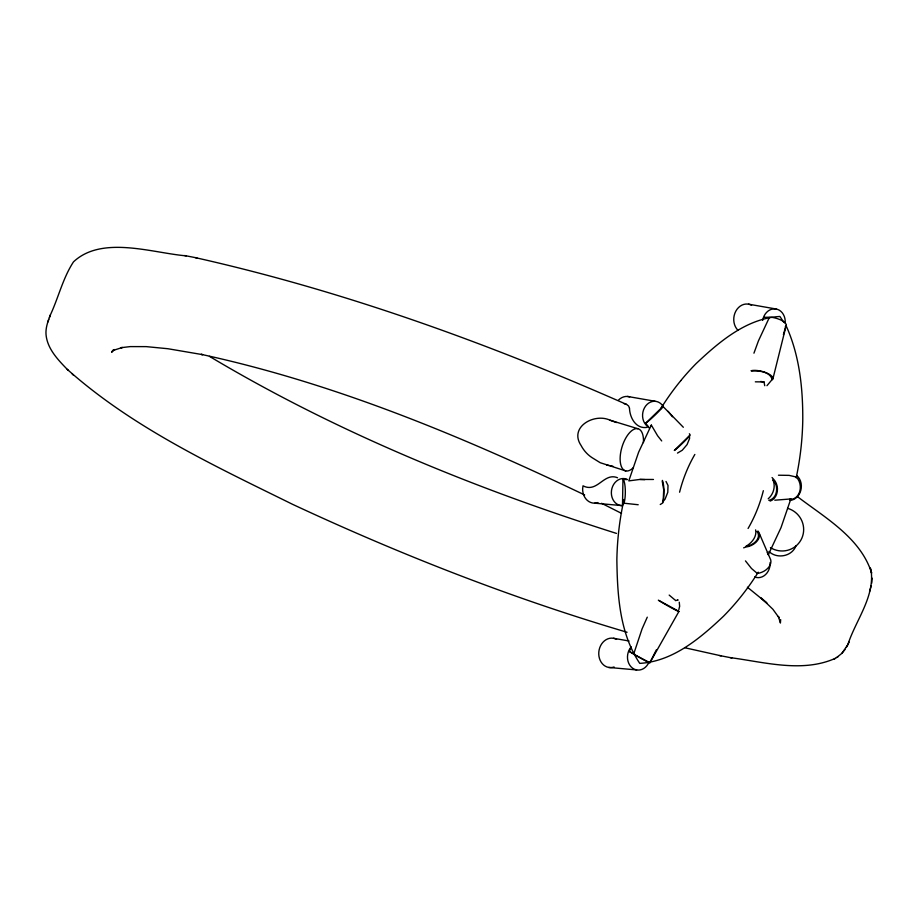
<?xml version="1.0" encoding="UTF-8"?>
<svg xmlns="http://www.w3.org/2000/svg" width="918" height="918" viewBox="0 0 918 918"><rect width="100%" height="100%" fill="white"/><g stroke="black" fill="none" stroke-linecap="round" stroke-linejoin="round"><path stroke-width="1.38" d="M594.738 503.167L622.484 505.646A13.598 11.337 -82.5 0 1 611.48 490.671A13.598 11.337 -82.5 0 1 625.904 478.898L627.361 479.575L622.955 479.414L622.507 504.762L623.54 504.441M638.205 504.739L623.93 503.202L623.988 499.53A250.362 208.776 -82.5 0 0 619.73 523.122A253.62 211.496 -82.5 0 0 616.862 559.9C617.366 595.094 619.593 633.294 639.743 663.37C672.905 661.511 700.273 638.159 723.43 616.311A253.62 211.496 -82.5 0 0 746.059 589.987A250.362 208.776 -82.5 0 0 758.257 572.189M764.751 385.721L764.005 381.934L760.666 381.475M847.865 644.562C855.565 620.752 874.372 597.526 871.228 571.501M871.939 580.199L872.1 578.133M871.721 583.205L871.882 581.14M683.336 427.272L663.025 406.49A12.714 0.964 -43.6 0 1 655.222 414.936A12.714 0.964 -43.6 0 1 645.652 423.221L648.613 426.962L647.224 426.136A13.598 11.337 -82.5 0 1 645.71 405.928A13.598 11.337 -82.5 0 1 662.807 405.836M663.266 499.208L663.703 489.742L662.234 481.227M780.667 619.65L780.403 623.035L778.384 616.448L779.003 617.722L772.876 609.254L761.274 598.066L766.874 603.046L747.401 587.21M663.117 500L662.578 502.169L665.08 499.128L667.788 492.3L668.017 485.484L666.009 481.468M678.804 609.724L679.653 606.282L679.263 602.185M772.945 378.709L786.21 325.339A12.714 4.601 14 0 0 770.764 317.169L764.304 317.341M783.41 334.68L785.831 326.097M653.467 479.471L639.938 479.437L628.796 480.883L638.618 452.218L651.332 425.091L657.598 435.752L661.706 440.938M774.803 500.207L790.846 498.944L781.023 527.609L768.309 554.736L767.827 553.784M186.228 255.847C152.434 253.024 101.967 235.088 73.497 261.859C62.883 278.051 58.511 297.489 50.375 314.92C48.034 321.105 45.521 327.588 46.015 334.324C47.139 348.53 57.788 359.592 67.198 369.3C132.961 427.926 214.123 465.621 292.463 504.269C400.764 554.759 512.405 598.444 627.074 632.25M869.553 591.582L871.228 585.684M651.057 425.952L651.332 425.091M47.793 322.08L48.746 319.475M49.423 317.525L50.375 314.92M753.942 353.178L758.463 340.819L769.364 317.467M678.895 611.503L649.864 662.796A12.714 0.574 29.5 0 1 634.418 654.614L629.312 651.459L631.309 646.96L630.287 648.074A13.598 11.337 -82.5 0 0 632.536 668.143A13.598 11.337 -82.5 0 0 649.072 661.924M647.27 617.171L642.072 628.899L633.649 654.155L649.818 662.716L656.359 649.864M623.93 503.202L624.068 502.915A12.714 2.605 -89.9 0 0 625.261 489.099A12.714 2.605 -89.9 0 0 622.955 479.414M836.872 657.403L841.875 653.352L847.601 645.044M846.339 647.454L849.127 642.141M796.055 545.659C792.062 556.549 777.053 559.269 768.917 551.489M771.51 380.27L766.966 385.675M771.602 379.168L771.9 378.686C769.204 371.457 758.566 370.528 751.704 371.067M112.845 350.366L111.64 352.282L113.602 349.999L112.444 351.066L114.784 349.529L113.568 350.297L122.369 347.474L120.981 347.704L130.23 346.602L146.226 346.625L167.879 348.725L202.626 354.646L201.191 354.359C334.737 383.231 461.731 436.302 584.651 494.951M785.36 326.601L786.21 325.339M843.665 651.16L844.985 649.565M841.875 653.352L843.183 651.757M645.652 423.221L663.232 406.192M663.037 406.399L660.639 408.831A250.362 208.776 -82.5 0 1 680.777 380.649M768.194 498.795C773.461 494.297 775.905 486.161 772.853 479.747C778.934 485.415 777.741 498.382 768.836 500.367M674.386 450.371L689.475 435.614L689.556 438.552L687.054 444.622L682.246 450.256L677.484 453.09M730.223 657.621C764.361 662.096 802.412 673.124 835.403 658.309M834.049 659.181L838.249 656.531M660.249 504.51L662.693 502.984A12.714 2.605 -89.9 0 0 663.955 491.141A12.714 2.605 -89.9 0 0 662.371 480.401M790.846 498.944L789.801 499.392A12.714 10.339 85 0 0 799.762 491.451A12.714 10.339 85 0 0 796.239 477.016L789.136 475.375L778.464 475.214M743.66 547.839L745.898 547.025A12.714 8.71 -23.3 0 0 757.465 540.645A12.714 8.71 -23.3 0 0 758.004 531.04M675.682 600.556L678.161 600.039L677.587 599.752M647.179 427.34C636.094 429.349 629.748 417.759 629.496 408.2M763.983 381.911L755.33 381.831M639.938 479.437L644.838 479.621M608.726 667.443L636.644 669.933M748.526 304.168L776.054 308.987M627.545 396.45L655.177 401.281M613.534 638.274L629.037 640.994M610.596 465.782L612.88 466.195M637.849 428.717L610.103 420.226C594.267 412.721 568.712 427.077 581.094 445.517A32.394 31.109 78.1 0 0 591.8 457.497L600.234 462.718L625.766 470.911M606.614 465.047L609.46 465.575M195.304 257.625C343.688 290.937 487.527 343.08 626.512 404.402L628.6 405.986L629.461 408.085M685.023 647.798L721.135 655.842M184.575 255.525L196.9 257.924M719.54 655.532L731.875 657.931M624.033 403.622L626.512 404.402M616.46 533.404C475.306 488.674 336.803 432.435 209.453 356.356M610.103 420.226L616.471 422.544M617.539 477.75C603.734 472.093 597.538 493.356 583.01 485.817L582.632 488.812A14.78 12.324 -82.5 0 0 597.951 502.559M648.659 427.581L649.428 427.949M601.577 503.293L621.532 513.369M629.312 651.459L635.279 654.626M658.998 600.521L677.977 610.872M669.176 595.082L675.648 600.544M797.501 496.672C825.133 517.798 860.648 537.856 871.63 573.096L870.321 568.024L870.723 569.619M67.198 369.3L68.425 370.459M72.258 374.062L73.474 375.198M772.061 477.532L773.381 479.012A12.714 10.339 85 0 1 777.305 491.543A12.714 10.339 85 0 1 770.099 501.113M668.12 411.321L672.446 416.772M745.462 560.887L751.509 568.506L757.293 573.429A12.714 8.71 -23.3 0 0 770.707 559.831L759.312 533.427M689.372 433.755L690.175 434.96A12.714 0.964 -43.6 0 1 683.784 442.04A12.714 0.964 -43.6 0 1 674.455 450.486M783.788 322.298L779.898 316.469C746.724 318.316 719.356 341.68 696.2 363.517A253.62 211.496 -82.5 0 0 680.812 380.58M757.052 531.419C762.112 538.384 752.645 545.889 745.967 546.302C751.578 543.1 757.075 536.8 755.629 529.893M767.276 552.533L768.309 554.736M786.129 325.798C799.463 355.174 802.94 387.981 802.768 419.928A253.62 211.496 -82.5 0 1 801.357 444.484A250.362 208.776 -82.5 0 1 796.193 477.773M763.34 490.694A126.259 105.283 -82.5 0 1 748.078 528.47M679.584 492.209A126.259 105.283 -82.5 0 1 694.846 454.444M737.969 330.285A14.78 12.324 -82.5 0 1 735.823 311.156A14.78 12.324 -82.5 0 1 751.578 305.224M762.686 320.393A13.598 11.337 -82.5 0 1 775.572 308.907A13.598 11.337 -82.5 0 1 785.165 323.228M751.039 370.723A12.714 4.601 14 0 1 766.886 373.052A12.714 4.601 14 0 1 772.095 379.972M614.085 666.996A14.78 12.324 -82.5 0 1 598.823 651.964A14.78 12.324 -82.5 0 1 616.586 639.341M678.689 611.181A12.714 0.574 29.5 0 1 671.919 608.118A12.714 0.574 29.5 0 1 658.332 600.165M618.457 400.122A14.78 12.324 -82.5 0 1 629.668 396.828M796.698 475.524A13.598 11.337 -82.5 0 1 800.76 490.568A13.598 11.337 -82.5 0 1 789.732 500.39M770.122 562.55A13.598 11.337 -82.5 0 1 754.642 576.952M787.621 508.331A21.963 21.642 38 0 1 801.862 538.166A21.963 21.642 38 0 1 770.42 547.621M633.317 467.664A21.963 10.201 -73 0 1 620.143 459.907A21.963 10.201 -73 0 1 632.043 430.462A21.963 10.201 -73 0 1 643.438 442.614"/></g></svg>
